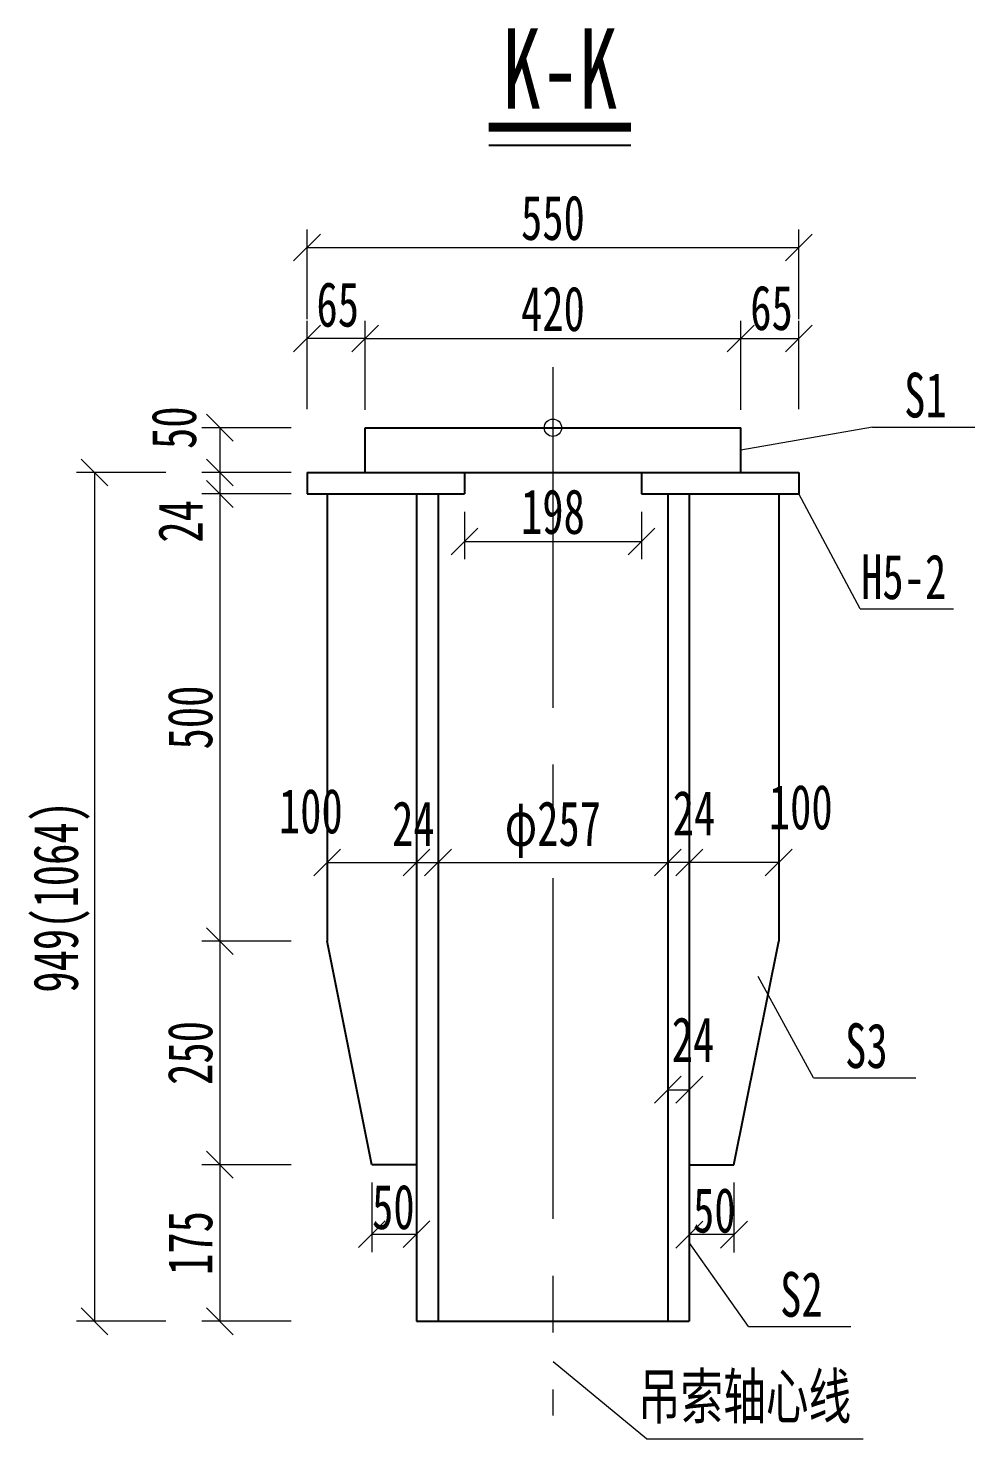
# Model space of a CAD drawing. Header units: millimetres. Extents: x -411717 to -116098, y 0 to 693159.
# Drawn here: x -185803 to -184744, y 354451 to 356028 of the extents above; entities that cross this region are included whole.
import ezdxf
from ezdxf.enums import TextEntityAlignment as Align

# ---------------------------------------------------------------- set-up
doc = ezdxf.new("R2010")
doc.units = ezdxf.units.MM
doc.header["$LTSCALE"] = 2
doc.header["$PDMODE"] = 3
doc.header["$PDSIZE"] = -10
doc.linetypes.add('CENTER2', pattern=[28.575, 19.05, -3.175, 3.175, -3.175])
doc.layers.get('Defpoints').update_dxf_attribs({"color": 8, "lineweight": 9})
for name, color, linetype, lineweight in [('中心线', 7, 'CENTER2', 15), ('标注', 4, 'Continuous', 13), ('标注线及字体', 2, 'Continuous', 15), ('细实线', 4, 'Continuous', 15), ('钢板粗线', 1, 'Continuous', 25)]:
    doc.layers.add(name, color=color, linetype=linetype, lineweight=lineweight)
doc.styles.add('111', font='仿宋_GB2312.ttf', dxfattribs={"width": 0.7})
doc.dimstyles.new('200', dxfattribs={"dimscale": 0, "dimtxt": 2.5, "dimasz": 1.5, "dimexe": 1, "dimexo": 1, "dimgap": 0.4, "dimtad": 1, "dimdec": 0, "dimdsep": 46, "dimtxsty": '111', "dimblk": 'OBLIQUE', "dimcen": 0, "dimclrd": 256, "dimclre": 256, "dimclrt": 256, "dimadec": 1, "dimazin": 2, "dimtfac": 1, "dimtdec": 0, "dimtmove": 2, "dimatfit": 3, "dimfxl": 4, "dimfxlon": 1, "dimtolj": 1, "dimlwd": -1, "dimlwe": -1, "dimarcsym": 0})

# ---------------------------------------------------------------- blocks, each defined once
blk = doc.blocks.new('_Oblique')
at = {"color": 0, "linetype": 'ByBlock', "lineweight": -2}
blk.add_line((-0.5, -0.5), (0.5, 0.5), dxfattribs=at)
blk = doc.blocks.new('*D1064')
at = {"layer": 'Defpoints', "color": 0, "transparency": 16777216}
for p in [(-185006.1, 355680.9), (-185426.1, 355581.2), (-185006.1, 355581.2)]:
    blk.add_point(p, dxfattribs=at)
at = {"layer": '标注', "transparency": 16777216}
for p, q in [((-185426.1, 355601.2), (-185426.1, 355700.9)), ((-185006.1, 355601.2), (-185006.1, 355700.9)), ((-185426.1, 355680.9), (-185006.1, 355680.9))]:
    blk.add_line(p, q, dxfattribs=at)
at = {"layer": '标注', "transparency": 16777216, "xscale": 30.00001118030656, "yscale": 30.00001118030656, "zscale": 30.00001118030656, "rotation": 180}
blk.add_blockref('_Oblique', (-185426.1, 355680.9), dxfattribs=at)
at = {"layer": '标注', "transparency": 16777216, "xscale": 30.00001118030656, "yscale": 30.00001118030656, "zscale": 30.00001118030656}
blk.add_blockref('_Oblique', (-185006.1, 355680.9), dxfattribs=at)
at = {"layer": '标注', "transparency": 16777216, "insert": (-185216.1, 355713.9), "char_height": 50, "attachment_point": 5, "style": '111'}
blk.add_mtext('\\A1;420', dxfattribs=at)
blk = doc.blocks.new('*D1065')
at = {"layer": 'Defpoints', "color": 0, "transparency": 16777216}
for p in [(-185491.1, 355680.9), (-185491.1, 355582.1), (-185426.1, 355581.2)]:
    blk.add_point(p, dxfattribs=at)
at = {"layer": '标注', "transparency": 16777216}
for p, q in [((-185491.1, 355602.1), (-185491.1, 355700.9)), ((-185426.1, 355601.2), (-185426.1, 355700.9)), ((-185426.1, 355680.9), (-185491.1, 355680.9))]:
    blk.add_line(p, q, dxfattribs=at)
at = {"layer": '标注', "transparency": 16777216, "xscale": 30.00001118030656, "yscale": 30.00001118030656, "zscale": 30.00001118030656, "rotation": 180}
blk.add_blockref('_Oblique', (-185491.1, 355680.9), dxfattribs=at)
at = {"layer": '标注', "transparency": 16777216, "xscale": 30.00001118030656, "yscale": 30.00001118030656, "zscale": 30.00001118030656}
blk.add_blockref('_Oblique', (-185426.1, 355680.9), dxfattribs=at)
at = {"layer": '标注', "transparency": 16777216, "insert": (-185456.8, 355718.8), "char_height": 50, "attachment_point": 5, "style": '111'}
blk.add_mtext('\\A1;65', dxfattribs=at)
blk = doc.blocks.new('*D1066')
at = {"layer": 'Defpoints', "color": 0, "transparency": 16777216}
for p in [(-184941.1, 355680.9), (-184941.1, 355582.1), (-185006.1, 355581.2)]:
    blk.add_point(p, dxfattribs=at)
at = {"layer": '标注', "transparency": 16777216}
for p, q in [((-185006.1, 355601.2), (-185006.1, 355700.9)), ((-184941.1, 355602.1), (-184941.1, 355700.9)), ((-185006.1, 355680.9), (-184941.1, 355680.9))]:
    blk.add_line(p, q, dxfattribs=at)
at = {"layer": '标注', "transparency": 16777216, "xscale": 30.00001118030656, "yscale": 30.00001118030656, "zscale": 30.00001118030656, "rotation": 180}
blk.add_blockref('_Oblique', (-185006.1, 355680.9), dxfattribs=at)
at = {"layer": '标注', "transparency": 16777216, "xscale": 30.00001118030656, "yscale": 30.00001118030656, "zscale": 30.00001118030656}
blk.add_blockref('_Oblique', (-184941.1, 355680.9), dxfattribs=at)
at = {"layer": '标注', "transparency": 16777216, "insert": (-184971.6, 355715), "char_height": 50, "attachment_point": 5, "style": '111'}
blk.add_mtext('\\A1;65', dxfattribs=at)
blk = doc.blocks.new('*D1067')
at = {"layer": 'Defpoints', "color": 0, "transparency": 16777216}
for p in [(-184941.1, 355782.7), (-185491.1, 355671), (-184941.1, 355671)]:
    blk.add_point(p, dxfattribs=at)
at = {"layer": '标注', "transparency": 16777216}
for p, q in [((-185491.1, 355702.7), (-185491.1, 355802.7)), ((-184941.1, 355702.7), (-184941.1, 355802.7)), ((-185491.1, 355782.7), (-184941.1, 355782.7))]:
    blk.add_line(p, q, dxfattribs=at)
at = {"layer": '标注', "transparency": 16777216, "xscale": 30.00001118030656, "yscale": 30.00001118030656, "zscale": 30.00001118030656, "rotation": 180}
blk.add_blockref('_Oblique', (-185491.1, 355782.7), dxfattribs=at)
at = {"layer": '标注', "transparency": 16777216, "xscale": 30.00001118030656, "yscale": 30.00001118030656, "zscale": 30.00001118030656}
blk.add_blockref('_Oblique', (-184941.1, 355782.7), dxfattribs=at)
at = {"layer": '标注', "transparency": 16777216, "insert": (-185216.1, 355815.7), "char_height": 50, "attachment_point": 5, "style": '111'}
blk.add_mtext('\\A1;550', dxfattribs=at)
blk = doc.blocks.new('*D1068')
at = {"layer": 'Defpoints', "color": 0, "transparency": 16777216}
for p in [(-185368.6, 355095.1), (-185468.6, 355007.2), (-185368.6, 355011.1)]:
    blk.add_point(p, dxfattribs=at)
at = {"layer": '标注', "transparency": 16777216}
for p, q in [((-185468.6, 355027.2), (-185468.6, 355115.1)), ((-185368.6, 355031.1), (-185368.6, 355115.1)), ((-185468.6, 355095.1), (-185368.6, 355095.1))]:
    blk.add_line(p, q, dxfattribs=at)
at = {"layer": '标注', "transparency": 16777216, "xscale": 30.00001118030656, "yscale": 30.00001118030656, "zscale": 30.00001118030656, "rotation": 180}
blk.add_blockref('_Oblique', (-185468.6, 355095.1), dxfattribs=at)
at = {"layer": '标注', "transparency": 16777216, "xscale": 30.00001118030656, "yscale": 30.00001118030656, "zscale": 30.00001118030656}
blk.add_blockref('_Oblique', (-185368.6, 355095.1), dxfattribs=at)
at = {"layer": '标注', "transparency": 16777216, "insert": (-185486.9, 355152.3), "char_height": 50, "attachment_point": 5, "style": '111'}
blk.add_mtext('\\A1;100', dxfattribs=at)
blk = doc.blocks.new('*D1069')
at = {"layer": 'Defpoints', "color": 0, "transparency": 16777216}
for p in [(-185344.6, 355095.1), (-185368.6, 355007.2), (-185344.6, 355007.2)]:
    blk.add_point(p, dxfattribs=at)
at = {"layer": '标注', "transparency": 16777216}
for p, q in [((-185368.6, 355027.2), (-185368.6, 355115.1)), ((-185344.6, 355027.2), (-185344.6, 355115.1)), ((-185368.6, 355095.1), (-185344.6, 355095.1))]:
    blk.add_line(p, q, dxfattribs=at)
at = {"layer": '标注', "transparency": 16777216, "xscale": 30.00001118030656, "yscale": 30.00001118030656, "zscale": 30.00001118030656, "rotation": 180}
blk.add_blockref('_Oblique', (-185368.6, 355095.1), dxfattribs=at)
at = {"layer": '标注', "transparency": 16777216, "xscale": 30.00001118030656, "yscale": 30.00001118030656, "zscale": 30.00001118030656}
blk.add_blockref('_Oblique', (-185344.6, 355095.1), dxfattribs=at)
at = {"layer": '标注', "transparency": 16777216, "insert": (-185372.2, 355138.7), "char_height": 50, "attachment_point": 5, "style": '111'}
blk.add_mtext('\\A1;24', dxfattribs=at)
blk = doc.blocks.new('*D1070')
at = {"layer": 'Defpoints', "color": 0, "transparency": 16777216}
for p in [(-185087.6, 355095.1), (-185344.6, 355007.2), (-185087.6, 355007.2)]:
    blk.add_point(p, dxfattribs=at)
at = {"layer": '标注', "transparency": 16777216}
for p, q in [((-185344.6, 355027.2), (-185344.6, 355115.1)), ((-185087.6, 355027.2), (-185087.6, 355115.1)), ((-185344.6, 355095.1), (-185087.6, 355095.1))]:
    blk.add_line(p, q, dxfattribs=at)
at = {"layer": '标注', "transparency": 16777216, "xscale": 30.00001118030656, "yscale": 30.00001118030656, "zscale": 30.00001118030656, "rotation": 180}
blk.add_blockref('_Oblique', (-185344.6, 355095.1), dxfattribs=at)
at = {"layer": '标注', "transparency": 16777216, "xscale": 30.00001118030656, "yscale": 30.00001118030656, "zscale": 30.00001118030656}
blk.add_blockref('_Oblique', (-185087.6, 355095.1), dxfattribs=at)
at = {"layer": '标注', "transparency": 16777216, "insert": (-185216.1, 355131.9), "char_height": 50, "attachment_point": 5, "style": '111'}
blk.add_mtext('\\A1;φ257', dxfattribs=at)
blk = doc.blocks.new('*D1071')
at = {"layer": 'Defpoints', "color": 0, "transparency": 16777216}
for p in [(-185063.6, 355095.1), (-185063.6, 355007.2), (-184963.6, 355007.2)]:
    blk.add_point(p, dxfattribs=at)
at = {"layer": '标注', "transparency": 16777216}
for p, q in [((-185063.6, 355027.2), (-185063.6, 355115.1)), ((-184963.6, 355027.2), (-184963.6, 355115.1)), ((-184963.6, 355095.1), (-185063.6, 355095.1))]:
    blk.add_line(p, q, dxfattribs=at)
at = {"layer": '标注', "transparency": 16777216, "xscale": 30.00001118030656, "yscale": 30.00001118030656, "zscale": 30.00001118030656, "rotation": 180}
blk.add_blockref('_Oblique', (-185063.6, 355095.1), dxfattribs=at)
at = {"layer": '标注', "transparency": 16777216, "xscale": 30.00001118030656, "yscale": 30.00001118030656, "zscale": 30.00001118030656}
blk.add_blockref('_Oblique', (-184963.6, 355095.1), dxfattribs=at)
at = {"layer": '标注', "transparency": 16777216, "insert": (-184938.9, 355156.8), "char_height": 50, "attachment_point": 5, "style": '111'}
blk.add_mtext('\\A1;100', dxfattribs=at)
blk = doc.blocks.new('*D1072')
at = {"layer": 'Defpoints', "color": 0, "transparency": 16777216}
for p in [(-185087.6, 355095.1), (-185087.6, 355007.2), (-185063.6, 355007.2)]:
    blk.add_point(p, dxfattribs=at)
at = {"layer": '标注', "transparency": 16777216}
for p, q in [((-185087.6, 355027.2), (-185087.6, 355115.1)), ((-185063.6, 355027.2), (-185063.6, 355115.1)), ((-185063.6, 355095.1), (-185087.6, 355095.1))]:
    blk.add_line(p, q, dxfattribs=at)
at = {"layer": '标注', "transparency": 16777216, "xscale": 30.00001118030656, "yscale": 30.00001118030656, "zscale": 30.00001118030656, "rotation": 180}
blk.add_blockref('_Oblique', (-185087.6, 355095.1), dxfattribs=at)
at = {"layer": '标注', "transparency": 16777216, "xscale": 30.00001118030656, "yscale": 30.00001118030656, "zscale": 30.00001118030656}
blk.add_blockref('_Oblique', (-185063.6, 355095.1), dxfattribs=at)
at = {"layer": '标注', "transparency": 16777216, "insert": (-185058.3, 355150.4), "char_height": 50, "attachment_point": 5, "style": '111'}
blk.add_mtext('\\A1;24', dxfattribs=at)
blk = doc.blocks.new('*D1073')
at = {"layer": 'Defpoints', "color": 0, "transparency": 16777216}
for p in [(-185418.6, 354757.2), (-185368.6, 354757.2), (-185368.6, 354679.6)]:
    blk.add_point(p, dxfattribs=at)
at = {"layer": '细实线', "transparency": 16777216}
for p, q in [((-185418.6, 354737.2), (-185418.6, 354659.6)), ((-185368.6, 354737.2), (-185368.6, 354659.6)), ((-185418.6, 354679.6), (-185368.6, 354679.6))]:
    blk.add_line(p, q, dxfattribs=at)
at = {"layer": '细实线', "transparency": 16777216, "xscale": 30.00001118030656, "yscale": 30.00001118030656, "zscale": 30.00001118030656, "rotation": 180}
blk.add_blockref('_Oblique', (-185418.6, 354679.6), dxfattribs=at)
at = {"layer": '细实线', "transparency": 16777216, "xscale": 30.00001118030656, "yscale": 30.00001118030656, "zscale": 30.00001118030656}
blk.add_blockref('_Oblique', (-185368.6, 354679.6), dxfattribs=at)
at = {"layer": '细实线', "transparency": 16777216, "insert": (-185394.6, 354709.8), "char_height": 50, "attachment_point": 5, "style": '111'}
blk.add_mtext('\\A1;50', dxfattribs=at)
blk = doc.blocks.new('*D1074')
at = {"layer": 'Defpoints', "color": 0, "transparency": 16777216}
for p in [(-185063.6, 354757.2), (-185013.6, 354757.2), (-185063.6, 354679.1)]:
    blk.add_point(p, dxfattribs=at)
at = {"layer": '细实线', "transparency": 16777216}
for p, q in [((-185063.6, 354737.2), (-185063.6, 354659.1)), ((-185013.6, 354737.2), (-185013.6, 354659.1)), ((-185013.6, 354679.1), (-185063.6, 354679.1))]:
    blk.add_line(p, q, dxfattribs=at)
at = {"layer": '细实线', "transparency": 16777216, "xscale": 30.00001118030656, "yscale": 30.00001118030656, "zscale": 30.00001118030656, "rotation": 180}
blk.add_blockref('_Oblique', (-185063.6, 354679.1), dxfattribs=at)
at = {"layer": '细实线', "transparency": 16777216, "xscale": 30.00001118030656, "yscale": 30.00001118030656, "zscale": 30.00001118030656}
blk.add_blockref('_Oblique', (-185013.6, 354679.1), dxfattribs=at)
at = {"layer": '细实线', "transparency": 16777216, "insert": (-185035.6, 354706), "char_height": 50, "attachment_point": 5, "style": '111'}
blk.add_mtext('\\A1;50', dxfattribs=at)
blk = doc.blocks.new('*D1075')
at = {"layer": 'Defpoints', "color": 0, "transparency": 16777216}
for p in [(-185426.1, 355581.2), (-185588.7, 355531.2), (-185426.1, 355531.2)]:
    blk.add_point(p, dxfattribs=at)
at = {"layer": '标注', "transparency": 16777216}
for p, q in [((-185508.7, 355581.2), (-185608.7, 355581.2)), ((-185588.7, 355581.2), (-185588.7, 355531.2)), ((-185508.7, 355531.2), (-185608.7, 355531.2))]:
    blk.add_line(p, q, dxfattribs=at)
at = {"layer": '标注', "transparency": 16777216, "xscale": 30.00001118030656, "yscale": 30.00001118030656, "zscale": 30.00001118030656}
for p, rotation in [((-185588.7, 355581.2), 90), ((-185588.7, 355531.2), 270)]:
    blk.add_blockref('_Oblique', p, dxfattribs=dict(at, rotation=rotation))
at = {"layer": '标注', "transparency": 16777216, "insert": (-185639.8, 355581.2), "char_height": 50, "attachment_point": 5, "rotation": 90, "style": '111'}
blk.add_mtext('\\A1;50', dxfattribs=at)
blk = doc.blocks.new('*D1076')
at = {"layer": 'Defpoints', "color": 0, "transparency": 16777216}
for p in [(-185426.1, 355531.2), (-185588.7, 355507.2), (-185426.1, 355507.2)]:
    blk.add_point(p, dxfattribs=at)
at = {"layer": '标注', "transparency": 16777216}
for p, q in [((-185508.7, 355531.2), (-185608.7, 355531.2)), ((-185588.7, 355531.2), (-185588.7, 355507.2)), ((-185508.7, 355507.2), (-185608.7, 355507.2))]:
    blk.add_line(p, q, dxfattribs=at)
at = {"layer": '标注', "transparency": 16777216, "xscale": 30.00001118030656, "yscale": 30.00001118030656, "zscale": 30.00001118030656}
for p, rotation in [((-185588.7, 355531.2), 90), ((-185588.7, 355507.2), 270)]:
    blk.add_blockref('_Oblique', p, dxfattribs=dict(at, rotation=rotation))
at = {"layer": '标注', "transparency": 16777216, "insert": (-185632.8, 355476.5), "char_height": 50, "attachment_point": 5, "rotation": 90, "style": '111'}
blk.add_mtext('\\A1;24', dxfattribs=at)
blk = doc.blocks.new('*D1077')
at = {"layer": 'Defpoints', "color": 0, "transparency": 16777216}
for p in [(-185426.1, 355507.2), (-185588.7, 355007.2), (-185468.6, 355007.2)]:
    blk.add_point(p, dxfattribs=at)
at = {"layer": '标注', "transparency": 16777216}
for p, q in [((-185508.7, 355507.2), (-185608.7, 355507.2)), ((-185588.7, 355507.2), (-185588.7, 355007.2)), ((-185508.7, 355007.2), (-185608.7, 355007.2))]:
    blk.add_line(p, q, dxfattribs=at)
at = {"layer": '标注', "transparency": 16777216, "xscale": 30.00001118030656, "yscale": 30.00001118030656, "zscale": 30.00001118030656}
for p, rotation in [((-185588.7, 355507.2), 90), ((-185588.7, 355007.2), 270)]:
    blk.add_blockref('_Oblique', p, dxfattribs=dict(at, rotation=rotation))
at = {"layer": '标注', "transparency": 16777216, "insert": (-185621.7, 355257.2), "char_height": 50, "attachment_point": 5, "rotation": 90, "style": '111'}
blk.add_mtext('\\A1;500', dxfattribs=at)
blk = doc.blocks.new('*D1078')
at = {"layer": 'Defpoints', "color": 0, "transparency": 16777216}
for p in [(-185468.6, 355007.2), (-185588.7, 354757.2), (-185418.6, 354757.2)]:
    blk.add_point(p, dxfattribs=at)
at = {"layer": '细实线', "transparency": 16777216}
for p, q in [((-185508.7, 355007.2), (-185608.7, 355007.2)), ((-185588.7, 355007.2), (-185588.7, 354757.2)), ((-185508.7, 354757.2), (-185608.7, 354757.2))]:
    blk.add_line(p, q, dxfattribs=at)
at = {"layer": '细实线', "transparency": 16777216, "xscale": 30.00001118030656, "yscale": 30.00001118030656, "zscale": 30.00001118030656}
for p, rotation in [((-185588.7, 355007.2), 90), ((-185588.7, 354757.2), 270)]:
    blk.add_blockref('_Oblique', p, dxfattribs=dict(at, rotation=rotation))
at = {"layer": '细实线', "transparency": 16777216, "insert": (-185621.7, 354882.2), "char_height": 50, "attachment_point": 5, "rotation": 90, "style": '111'}
blk.add_mtext('\\A1;250', dxfattribs=at)
blk = doc.blocks.new('*D1079')
at = {"layer": 'Defpoints', "color": 0, "transparency": 16777216}
for p in [(-185418.6, 354757.2), (-185588.7, 354582.2), (-185368.3, 354582.2)]:
    blk.add_point(p, dxfattribs=at)
at = {"layer": '细实线', "transparency": 16777216}
for p, q in [((-185508.7, 354757.2), (-185608.7, 354757.2)), ((-185588.7, 354757.2), (-185588.7, 354582.2)), ((-185508.7, 354582.2), (-185608.7, 354582.2))]:
    blk.add_line(p, q, dxfattribs=at)
at = {"layer": '细实线', "transparency": 16777216, "xscale": 30.00001118030656, "yscale": 30.00001118030656, "zscale": 30.00001118030656}
for p, rotation in [((-185588.7, 354757.2), 90), ((-185588.7, 354582.2), 270)]:
    blk.add_blockref('_Oblique', p, dxfattribs=dict(at, rotation=rotation))
at = {"layer": '细实线', "transparency": 16777216, "insert": (-185621.7, 354669.7), "char_height": 50, "attachment_point": 5, "rotation": 90, "style": '111'}
blk.add_mtext('\\A1;175', dxfattribs=at)
blk = doc.blocks.new('*D1080')
at = {"layer": 'Defpoints', "color": 0, "transparency": 16777216}
for p in [(-185553, 355531.2), (-185728.9, 354582.2), (-185586.2, 354582.2)]:
    blk.add_point(p, dxfattribs=at)
at = {"layer": '标注', "transparency": 16777216}
for p, q in [((-185648.9, 355531.2), (-185748.9, 355531.2)), ((-185728.9, 355531.2), (-185728.9, 354582.2)), ((-185648.9, 354582.2), (-185748.9, 354582.2))]:
    blk.add_line(p, q, dxfattribs=at)
at = {"layer": '标注', "transparency": 16777216, "xscale": 30.00001118030656, "yscale": 30.00001118030656, "zscale": 30.00001118030656}
for p, rotation in [((-185728.9, 355531.2), 90), ((-185728.9, 354582.2), 270)]:
    blk.add_blockref('_Oblique', p, dxfattribs=dict(at, rotation=rotation))
at = {"layer": '标注', "transparency": 16777216, "insert": (-185765.7, 355056.7), "char_height": 50, "attachment_point": 5, "rotation": 90, "style": '111'}
blk.add_mtext('\\A1;949(1064)', dxfattribs=at)
blk = doc.blocks.new('*D1081')
at = {"layer": 'Defpoints', "color": 0, "transparency": 16777216}
for p in [(-185063.6, 354841.1), (-185087.6, 354798), (-185063.6, 354798)]:
    blk.add_point(p, dxfattribs=at)
at = {"layer": '细实线', "transparency": 16777216}
for p, q in [((-185087.6, 354818), (-185087.6, 354861.1)), ((-185063.6, 354818), (-185063.6, 354861.1)), ((-185087.6, 354841.1), (-185063.6, 354841.1))]:
    blk.add_line(p, q, dxfattribs=at)
at = {"layer": '细实线', "transparency": 16777216, "xscale": 30.00001118030656, "yscale": 30.00001118030656, "zscale": 30.00001118030656, "rotation": 180}
blk.add_blockref('_Oblique', (-185087.6, 354841.1), dxfattribs=at)
at = {"layer": '细实线', "transparency": 16777216, "xscale": 30.00001118030656, "yscale": 30.00001118030656, "zscale": 30.00001118030656}
blk.add_blockref('_Oblique', (-185063.6, 354841.1), dxfattribs=at)
at = {"layer": '细实线', "transparency": 16777216, "insert": (-185059.3, 354897.2), "char_height": 50, "attachment_point": 5, "style": '111'}
blk.add_mtext('\\A1;24', dxfattribs=at)
blk = doc.blocks.new('*D1083')
at = {"layer": 'Defpoints', "color": 0, "transparency": 16777216}
for p in [(-185315.1, 355507.2), (-185117.1, 355507.2), (-185117.1, 355454.1)]:
    blk.add_point(p, dxfattribs=at)
at = {"layer": '标注', "transparency": 16777216}
for p, q in [((-185315.1, 355487.2), (-185315.1, 355434.1)), ((-185117.1, 355487.2), (-185117.1, 355434.1)), ((-185315.1, 355454.1), (-185117.1, 355454.1))]:
    blk.add_line(p, q, dxfattribs=at)
at = {"layer": '标注', "transparency": 16777216, "xscale": 30.00001118030656, "yscale": 30.00001118030656, "zscale": 30.00001118030656, "rotation": 180}
blk.add_blockref('_Oblique', (-185315.1, 355454.1), dxfattribs=at)
at = {"layer": '标注', "transparency": 16777216, "xscale": 30.00001118030656, "yscale": 30.00001118030656, "zscale": 30.00001118030656}
blk.add_blockref('_Oblique', (-185117.1, 355454.1), dxfattribs=at)
at = {"layer": '标注', "transparency": 16777216, "insert": (-185216.1, 355487.1), "char_height": 50, "attachment_point": 5, "style": '111'}
blk.add_mtext('\\A1;198', dxfattribs=at)

msp = doc.modelspace()

# ---------------------------------------------------------------- linework, layer by layer
at = {"color": 4}
msp.add_line((-185287.8, 355897.2), (-185128.8, 355897.2), dxfattribs=at)
at = {"color": 6, "const_width": 10}
msp.add_lwpolyline([(-185287.8, 355917.2), (-185128.8, 355917.2)], dxfattribs=at)
at = {"layer": '中心线', "ltscale": 10}
msp.add_line((-185216.1, 355649.1), (-185216.1, 354476.7), dxfattribs=at)
at = {"layer": '细实线'}
for p, q in [((-184858.7, 355581.7), (-185006.1, 355556.2)), ((-184858.7, 355581.7), (-184744.2, 355581.7)), ((-184872.6, 355378.6), (-184941.1, 355507.2)), ((-184872.6, 355378.6), (-184768.1, 355378.6)), ((-184924.8, 354854.3), (-184986.4, 354967.8)), ((-184924.8, 354854.3), (-184810.3, 354854.3)), ((-184997.4, 354576.3), (-185063.6, 354670.1)), ((-184997.4, 354576.3), (-184882.9, 354576.3)), ((-185111.3, 354450.8), (-185215.7, 354536.9)), ((-185111.3, 354450.8), (-184869.1, 354450.8))]:
    msp.add_line(p, q, dxfattribs=at)
msp.add_circle((-185216.1, 355581.2), 9.63, dxfattribs=at)
at = {"layer": '钢板粗线'}
for p, q in [((-185426.1, 355581.2), (-185006.1, 355581.2)), ((-185426.1, 355531.2), (-185426.1, 355581.2)), ((-185006.1, 355531.2), (-185006.1, 355581.2)), ((-185491.1, 355531.2), (-184941.1, 355531.2)), ((-185491.1, 355531.2), (-185491.1, 355507.2)), ((-185315.1, 355531.2), (-185315.1, 355507.2)), ((-185117.1, 355531.2), (-185117.1, 355507.2)), ((-184941.1, 355531.2), (-184941.1, 355507.2)), ((-185491.1, 355507.2), (-185315.1, 355507.2)), ((-185468.6, 355507.2), (-185468.6, 355007.2)), ((-185368.6, 355507.2), (-185368.6, 354582.2)), ((-185344.6, 355507.2), (-185344.6, 354582.2)), ((-185117.1, 355507.2), (-184941.1, 355507.2)), ((-185087.6, 355507.2), (-185087.6, 354582.2)), ((-185063.6, 355507.2), (-185063.6, 354582.2)), ((-184963.6, 355507.2), (-184963.6, 355007.2)), ((-185418.6, 354757.2), (-185468.6, 355007.2)), ((-185013.6, 354757.2), (-184963.6, 355007.2)), ((-185368.6, 354757.2), (-185418.6, 354757.2)), ((-185063.6, 354757.2), (-185013.6, 354757.2)), ((-185368.6, 354582.2), (-185063.6, 354582.2))]:
    msp.add_line(p, q, dxfattribs=at)

# ---------------------------------------------------------------- texts
at = {"layer": '标注', "style": '111', "width": 0.7}
for s, p in [('S1', (-184799.4, 355577.7)), ('H5-2', (-184823.8, 355374.6)), ('S3', (-184865.5, 354850.3)), ('S2', (-184938.1, 354572.3)), ('吊索轴心线', (-185001.8, 354458.3))]:
    msp.add_text(s, height=50, dxfattribs=at).set_placement(p, align=Align.BOTTOM_CENTER)
at = {"layer": '标注线及字体', "color": 0, "style": '111', "width": 0.7}
msp.add_text('K-K', height=90, dxfattribs=at).set_placement((-185208, 355982.9), align=Align.MIDDLE)

# ---------------------------------------------------------------- dimensions: what is measured, and where the dimension line sits
at = {"layer": '标注'}
for base, p1, p2, picture, middle in [((-184941.1, 355782.7), (-185491.1, 355671), (-184941.1, 355671), '*D1067', (-185216.1, 355815.7)), ((-185006.1, 355680.9), (-185426.1, 355581.2), (-185006.1, 355581.2), '*D1064', (-185216.1, 355713.9)), ((-185117.1, 355454.1), (-185315.1, 355507.2), (-185117.1, 355507.2), '*D1083', (-185216.1, 355487.1))]:
    dim = msp.add_linear_dim(base=base, p1=p1, p2=p2, dimstyle='200', override={"dimscale": 20.000007, "dimadec": 3, "dimarcsym": 1}, dxfattribs=at)
    dim.commit()
    dim.dimension.update_dxf_attribs({"geometry": picture, "text_midpoint": middle})
for base, p1, p2, picture, middle in [((-185491.1, 355680.9), (-185426.1, 355581.2), (-185491.1, 355582.1), '*D1065', (-185456.8, 355718.8)), ((-185368.6, 355095.1), (-185468.6, 355007.2), (-185368.6, 355011.1), '*D1068', (-185486.9, 355152.3)), ((-185344.6, 355095.1), (-185368.6, 355007.2), (-185344.6, 355007.2), '*D1069', (-185372.2, 355138.7))]:
    dim = msp.add_linear_dim(base=base, p1=p1, p2=p2, dimstyle='200', override={"dimscale": 20.000007, "dimadec": 3, "dimarcsym": 1}, dxfattribs=at)
    dim.commit()
    dim.dimension.update_dxf_attribs({"geometry": picture, "text_midpoint": middle, "dimtype": 160})
for base, p1, p2, angle, picture, middle in [((-184941.1, 355680.9), (-185006.1, 355581.2), (-184941.1, 355582.1), 180, '*D1066', (-184971.6, 355715)), ((-185588.7, 355531.2), (-185426.1, 355581.2), (-185426.1, 355531.2), 90, '*D1075', (-185639.8, 355581.2)), ((-185588.7, 355507.2), (-185426.1, 355531.2), (-185426.1, 355507.2), 90, '*D1076', (-185632.8, 355476.5)), ((-185063.6, 355095.1), (-184963.6, 355007.2), (-185063.6, 355007.2), 180, '*D1071', (-184938.9, 355156.8)), ((-185087.6, 355095.1), (-185063.6, 355007.2), (-185087.6, 355007.2), 180, '*D1072', (-185058.3, 355150.4))]:
    dim = msp.add_linear_dim(base=base, p1=p1, p2=p2, angle=angle, dimstyle='200', override={"dimscale": 20.000007, "dimadec": 3, "dimarcsym": 1}, dxfattribs=at)
    dim.commit()
    dim.dimension.update_dxf_attribs({"geometry": picture, "text_midpoint": middle, "dimtype": 160})
dim = msp.add_linear_dim(base=(-185728.9, 354582.2), p1=(-185553, 355531.2), p2=(-185586.2, 354582.2), angle=90, text='<>(1064)', dimstyle='200', override={"dimscale": 20.000007, "dimadec": 3, "dimarcsym": 1}, dxfattribs=at)
dim.commit()
dim.dimension.update_dxf_attribs({"geometry": '*D1080', "text_midpoint": (-185765.7, 355056.7)})
dim = msp.add_linear_dim(base=(-185588.7, 355007.2), p1=(-185426.1, 355507.2), p2=(-185468.6, 355007.2), angle=90, dimstyle='200', override={"dimscale": 20.000007, "dimadec": 3, "dimarcsym": 1}, dxfattribs=at)
dim.commit()
dim.dimension.update_dxf_attribs({"geometry": '*D1077', "text_midpoint": (-185621.7, 355257.2)})
dim = msp.add_linear_dim(base=(-185087.6, 355095.1), p1=(-185344.6, 355007.2), p2=(-185087.6, 355007.2), text='φ<>', dimstyle='200', override={"dimscale": 20.000007, "dimadec": 3, "dimarcsym": 1}, dxfattribs=at)
dim.commit()
dim.dimension.update_dxf_attribs({"geometry": '*D1070', "text_midpoint": (-185216.1, 355131.9)})
at = {"layer": '细实线'}
for base, p1, p2, picture, middle in [((-185588.7, 354757.2), (-185468.6, 355007.2), (-185418.6, 354757.2), '*D1078', (-185621.7, 354882.2)), ((-185588.7, 354582.2), (-185418.6, 354757.2), (-185368.3, 354582.2), '*D1079', (-185621.7, 354669.7))]:
    dim = msp.add_linear_dim(base=base, p1=p1, p2=p2, angle=90, dimstyle='200', override={"dimscale": 20.000007, "dimadec": 3, "dimarcsym": 1}, dxfattribs=at)
    dim.commit()
    dim.dimension.update_dxf_attribs({"geometry": picture, "text_midpoint": middle})
for base, p1, p2, picture, middle in [((-185063.6, 354841.1), (-185087.6, 354798), (-185063.6, 354798), '*D1081', (-185059.3, 354897.2)), ((-185368.6, 354679.6), (-185418.6, 354757.2), (-185368.6, 354757.2), '*D1073', (-185394.6, 354709.8))]:
    dim = msp.add_linear_dim(base=base, p1=p1, p2=p2, dimstyle='200', override={"dimscale": 20.000007, "dimadec": 3, "dimarcsym": 1}, dxfattribs=at)
    dim.commit()
    dim.dimension.update_dxf_attribs({"geometry": picture, "text_midpoint": middle, "dimtype": 160})
dim = msp.add_linear_dim(base=(-185063.6, 354679.1), p1=(-185013.6, 354757.2), p2=(-185063.6, 354757.2), angle=180, dimstyle='200', override={"dimscale": 20.000007, "dimadec": 3, "dimarcsym": 1}, dxfattribs=at)
dim.commit()
dim.dimension.update_dxf_attribs({"geometry": '*D1074', "text_midpoint": (-185035.6, 354706), "dimtype": 160})

doc.saveas('drawing.dxf')
